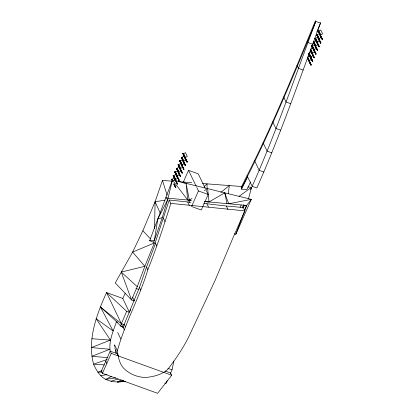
<?xml version="1.0" encoding="UTF-8"?>
<svg xmlns="http://www.w3.org/2000/svg" width="414" height="414" viewBox="0 0 414 414"><rect width="100%" height="100%" fill="white"/><g stroke="black" fill="none" stroke-linecap="round" stroke-linejoin="round"><path stroke-width="0.62" d="M154.588 228.73L155.074 201.763L162.464 180.432L172.648 181.213M250.672 181.912L246.827 189.622L241.538 189.167L241.429 186.502L202.575 183.516M122.906 327.138L120.593 325.984L121.374 323.696L106.548 292.569L126.679 311.328L129.447 312.332L122.761 298.432L106.548 292.569C96.565 314.697 87.1 339.734 93.574 364.165C96.327 370.157 99.603 376.212 105.71 379.353C111.878 382.277 118.823 382.407 125.447 381.32M107.687 357.66L91.892 356.273L109.845 349.281L91.396 347.553L110.424 340.091L96.095 318.682L113.177 331.014L100.4 306.971L116.494 321.642C113.276 331.324 108.38 341.322 110.31 351.765M172.545 181.218L171.763 179.102L171.976 179.505L171.541 179.438L171.955 179.215L171.732 179.552L172.555 181.125M171.743 179.402L171.955 179.215M173.362 175.743L177.311 184.08L177.508 183.79L173.176 175.552L173.388 175.96L173.352 175.624L173.192 175.846L175.717 174.558L177.585 178.439L175.396 179.598L173.176 175.552L177.311 184.08M174.796 171.893L175.22 172.188L174.832 171.96M178.936 180.421L174.987 172.079L178.936 180.421L179.133 180.126L175.008 171.784L179.133 180.126M175.112 172.079L177.016 175.94L179.205 174.78L177.337 170.899C176.333 171.862 174.304 172.007 175.106 172.152L179.117 180.323M180.561 176.762L176.436 168.524L176.825 168.234L180.561 176.762L176.452 168.301L176.856 168.301M180.39 176.664L176.674 168.389L176.405 168.457C176.975 168.519 176.504 168.332 176.674 168.389L180.742 176.664M175.52 187.64C176.555 187.915 173.802 185.643 173.901 184.137M178.061 164.865L178.253 164.462L178.465 164.865L178.45 164.575L178.03 164.798L180.582 163.582L182.45 167.458L180.261 168.617C178.832 166.526 178.45 163.97 178.03 164.798L178.481 164.643M177.145 183.982L177.508 183.79M183.806 169.44L179.852 161.17L183.806 169.44L180.069 160.917L179.65 161.139L179.878 161.32C179.246 160.834 180.892 161.077 182.207 159.918L184.075 163.799L181.886 164.958L179.878 160.803L179.686 161.206M181.886 164.958C181.839 163.696 179.086 160.865 180.106 160.984M178.765 180.323L178.962 180.028M180.069 160.917L180.09 161.206L179.666 160.917M181.529 157.211L181.306 157.548L185.425 165.781L185.622 165.486L181.725 157.325L181.291 157.253L181.71 157.548L181.694 157.258L181.275 157.48L181.71 157.548L181.694 157.258M187.231 162.024L183.216 153.848C182.279 153.739 184.561 153.475 185.451 152.6L187.319 156.476L185.13 157.641L183.097 153.848L187.05 162.122L187.242 161.827L182.91 153.594L183.35 153.661L182.895 153.817L183.314 153.594L183.091 153.93L183.123 153.485L187.242 161.827M182.362 173.005L178.294 164.725L182.377 172.809L182.01 173L178.351 164.829M183.314 153.594L182.895 153.817M183.635 169.342L179.852 161.103M183.987 169.342L179.971 161.17M185.255 165.683L181.477 157.439L183.505 161.3L185.695 160.14L183.832 156.259L181.472 157.589M186.88 162.024L183.097 153.78M312.673 53.163L310.805 49.282L312.622 48.319L314.49 52.2L312.301 53.359L310.262 49.566L314.221 57.841L310.293 49.716L310.521 49.385M311.949 45.876L312.109 45.654L316.037 53.887L315.841 54.177L311.944 45.612M311.157 65.065L307.411 57.432L311.168 64.869L310.805 65.06L307.297 57.396M312.125 45.949L312.109 45.654M313.569 42.285L313.538 41.881L313.31 42.218L313.75 42.285L313.729 41.995L313.31 42.218L317.466 50.518L317.657 50.229L313.326 41.995L313.507 42.331L313.729 41.995M312.777 61.401L309.03 53.773L312.793 61.21L312.425 61.401L308.916 53.737M314.05 57.743L310.262 49.649M315.194 38.621L315.157 38.223L314.966 38.626L315.354 38.336L315.132 38.673L319.085 46.86L319.282 46.57L314.95 38.331L319.272 46.761M314.402 57.743L310.386 49.571M316.591 34.967L316.974 34.678L316.751 35.009L316.782 34.564L318.79 38.719L320.979 37.56L319.111 33.679L316.757 34.931L316.57 34.672L316.995 34.967M316.757 34.931L320.902 42.906L320.539 43.103L316.757 34.931L320.71 43.201M316.824 34.828L316.56 34.9M318.211 31.304L318.599 31.014L318.62 31.309L318.18 31.236L318.599 31.014L322.33 39.542L318.195 31.014L320.415 35.061L322.604 33.896L320.736 30.02L318.18 31.236M317.466 50.518L313.512 42.181L315.546 46.037L317.735 44.878L315.866 40.996L313.346 42.285L313.569 41.949M318.915 46.761L315.137 38.523L319.085 46.86M320.539 43.103L316.762 34.859M322.164 39.444L318.382 31.2M322.516 39.444L318.501 31.267M228.274 193.69L229.315 185.57L220.905 192.37M234.412 233.812L235.82 234.319L251.314 199.367L172.457 179.986L167.654 199.719L157.77 219.089L154.381 240.286L153.661 242.262L154.334 242.977L155.545 243.318L146.525 267.046L139.461 287.43L123.03 327.2M177.497 183.982L173.357 175.893L173.383 175.443L173.611 175.624M318.371 31.086L318.444 31.236M170.268 373.826L172.043 369.826L173.87 361.018M248.462 198.818L251.598 187.283L247.934 187.004M203.678 203.393L226.323 206.027L243.303 207.517L244.917 210.876L233.072 237.595L215.068 280.49L188.913 336.484C183.066 348.324 175.598 359.347 167.442 369.712C161.284 374.779 153.366 376.844 145.547 377.464C138.245 377.325 131.254 374.737 125.644 370.054C119.672 365.386 118.311 357.846 117.4 350.772C124.924 322.837 139.596 297.475 147.829 269.752C156.518 247.991 163.84 225.733 170.837 203.383L169.222 200.024L190.906 202.306M149.64 240.741L154.381 240.286L162.267 217.588L167.654 199.719L165.9 197.442L168.094 198.234L191.258 200.319L189.353 200.143L186.062 183.33L187.718 200.055L172.457 179.986L149.64 240.741L153.661 242.262M156.844 246.019L155.229 242.661L169.222 200.024M242.816 207.906L243.437 206.11L246.646 205.494L251.314 199.367L228.725 203.776L204.588 201.551M316.834 31.997L320.493 23.132L315.815 21.445L315.458 20.7C293.94 72.895 272.609 125.256 247.029 175.634L252.157 186.29L256.83 187.982C280.827 134.157 299.684 78.22 320.493 23.132L320.136 22.392M165.134 200.128L155.074 201.763L142.861 230.753L132.609 252.085L144.859 266.305L121.255 272.06L131.554 299.964L137.251 286.679L144.859 266.305L154.334 242.977L132.609 252.085L115.258 282.953L131.554 299.964L133.882 300.807M235.82 234.319L246.646 205.494L228.725 203.776L224.745 192.836L209.034 201.965L204.78 201.623M126.679 311.328L121.374 323.696L100.4 306.971M242.381 207.812L243.644 204.909M242.676 207.864L243.944 204.93M250.579 189.638L251.598 187.283L239.121 196.283M183.174 182.434L188.536 170.335L198.265 173.849L205.153 188.163M117.307 353.742L110.196 351.175L101.352 371.12L102.429 373.35L157.61 393.3L171.712 375.255L170.64 373.024L165.186 371.053M102.429 373.35L111.273 353.406L110.196 351.175M129.949 311.199L130.7 309.501M196.805 187.511L198.456 190.947L191.563 206.503L201.287 210.017L208.185 194.461L206.255 190.456M252.157 186.29C276.154 132.464 295.011 76.533 315.815 21.445C292.77 77.703 269.447 133.939 241.579 188.023L241.181 187.242L241.429 186.502L241.393 188.018L241.553 187.785M167.225 380.689L165.957 383.55L164.762 383.116M244.529 210.188L246.646 205.494M240.125 207.347L241.191 204.997M122.761 298.432L125.235 293.283M247.029 175.634L241.222 187.278L241.579 188.023M241.538 189.167L247.644 176.918M183.821 183.04L184.747 182.144L184.954 183.381M318.506 31.2L318.226 31.081M319.282 46.57L315.385 38.404L314.982 38.404M204.242 186.429L207.031 183.857L207.109 188.36M314.935 38.559L317.491 37.338L319.354 41.219L317.171 42.378L315.199 38.486M176.607 168.42L176.825 168.234L176.436 168.524M189.353 200.143L192.049 198.451M204.428 190.668L207.662 188.639L209.034 201.965M123.833 381.082L117.462 382.075L121.333 379.85M316.606 34.74L317.01 34.745L318.79 38.719M322.175 39.247L322.527 39.247M313.921 49.701L311.954 45.809L313.921 49.701L316.11 48.536L314.247 44.66L311.949 45.944L315.841 54.177M317.305 50.229L317.657 50.229M308.016 56.361L309.377 55.636L311.245 59.518L309.056 60.677L307.421 57.37L311.168 64.869M315.685 53.887L316.037 53.887M312.793 61.21L308.989 53.696L310.676 57.018L312.865 55.859L310.997 51.978L309.186 52.94L311.054 56.821M314.06 57.546L314.412 57.546M176.602 168.57L178.962 167.24L180.83 171.117L178.641 172.281L176.731 168.42M185.27 165.486L185.622 165.486M175.189 172.12L174.786 172.12M183.645 169.145L183.997 169.15M173.564 175.779L173.161 175.779M182.025 172.809L182.377 172.809M111.314 376.564L105.71 379.353L115.884 377.842M101.989 370.597L97.776 372.165L102.263 372.098M107.304 359.43L93.574 364.165L104.4 364.915M157.77 219.089L162.267 217.588M110.931 381.242L118.228 379.012M171.738 179.469L171.551 179.215L171.945 179.438M117.462 382.075L123.688 380.745M100.721 375.767L107.009 374.53M91.789 338.719L110.424 340.091M178.382 181.653L191.749 182.683M170.837 203.383L244.917 210.876M312.694 44.257L308.016 42.57L307.162 40.795M303.172 70.059L298.494 68.367L297.009 65.283M290.747 103.707L286.074 102.015L283.668 97.021M280.542 130.131L275.864 128.443L272.645 121.752M271.77 152.833L267.092 151.146L263.056 142.758M263.889 172.058L259.216 170.371L254.538 160.648M198.456 190.947L208.185 194.461M135.895 288.408L138.923 289.505M167.872 368.315L172.043 369.826M111.273 353.406L171.712 375.255M181.679 157.48L181.291 157.253L185.425 165.781M123.486 327.37L120.593 325.984L116.494 321.642L117.643 322.237M124.05 324.778L121.178 323.35L124.335 329.906M318.376 31.267L322.33 39.542M313.538 41.881L317.647 50.425M310.262 49.566L314.221 57.841M171.541 179.438L174.092 178.217L175.158 180.437M121.255 272.06L137.251 286.679M142.861 230.753L150.639 239.038M320.415 35.061L318.444 31.169L322.356 39.149M320.902 42.906L316.881 34.931L320.891 43.103M315.546 46.037L313.579 42.145L317.486 50.13M312.301 53.359L310.334 49.468L314.242 57.448M183.505 161.3L181.539 157.408L185.607 165.683M176.674 168.389L180.752 176.467M174.035 183.785L175.883 187.449M315.261 38.523L317.171 42.378M309.041 53.711L310.676 57.018M183.221 153.78L185.13 157.641M171.862 179.402L172.405 180.551L171.862 179.469M312.011 45.907L316.022 54.084M311.954 45.809L315.866 53.789M179.919 161.067L183.826 169.052M174.268 184.375L175.872 187.645M174.04 183.93L175.717 187.351M318.92 30.983L320.788 34.859M317.3 34.641L319.163 38.523M315.675 38.3L317.543 42.181M314.05 41.959L315.918 45.84M312.43 45.623L314.298 49.499M307.83 57.153L309.429 60.48M226.323 206.027L227.943 209.391M183.64 153.563L185.503 157.439M206.871 203.667L208.49 207.026M188.536 170.335L196.252 186.367M182.015 157.222L183.883 161.103M180.39 160.88L182.258 164.762M178.77 164.539L180.639 168.42M177.145 168.203L179.014 172.079M175.526 171.862L177.394 175.743M188.256 199.631L189.633 202.493M187.708 202.032L189.327 205.396M173.901 175.52L175.769 179.402M172.281 179.179L172.814 180.292M163.411 218.287L165.026 221.645M146.525 267.046L147.829 269.752M139.461 287.43L140.76 290.131M132.573 297.092L134.462 301.019M124.174 324.224L125.478 326.931M117.674 332.478L120.826 339.035M114.507 344.764L117.4 350.772M115.227 349.416L118.378 355.973M105.777 361.148L106.848 363.378M308.963 53.81L312.596 61.5M307.338 57.474L310.976 65.158M183.154 153.884L187.05 162.122M182.181 173.099L178.227 164.829L182.01 173M173.906 183.997L175.691 187.739M313.512 42.249L317.295 50.42M311.887 45.907L315.67 54.079M308.911 53.815L312.425 61.401M307.291 57.474L310.805 65.06M155.074 201.763L160.404 213.484M162.464 180.432L167.127 195.165M224.745 192.836L226.991 203.683M114.461 345.374L114.678 346.528M114.895 347.682L115.113 348.842M115.335 349.996L115.879 352.888"/></g></svg>
